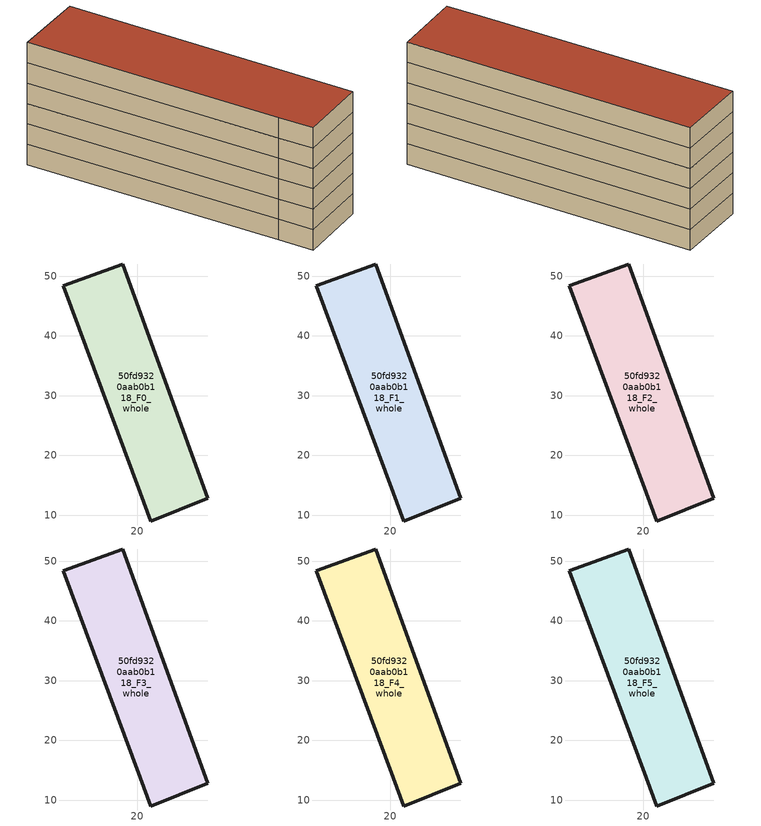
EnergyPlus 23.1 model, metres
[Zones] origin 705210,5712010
50fd9320aab0b118_F0_whole
 floor ground (EU_floor_Construction): 17.5,52.03 31.8,12.78 22.23,9 20.43,13.75 7.55,48.42 z0
 wall outside (EU_wall_Construction): 22.23,9 31.8,12.78 17.5,52.03 7.55,48.42 20.43,13.75 22.23,9 z0:3
50fd9320aab0b118_F1_whole
 floor to 50fd9320aab0b118_F0_whole (EU_floor_Construction): 17.5,52.03 31.8,12.78 22.23,9 20.43,13.75 7.55,48.42 z3
 wall outside (EU_wall_Construction): 22.23,9 31.8,12.78 17.5,52.03 7.55,48.42 20.43,13.75 22.23,9 z3:6
50fd9320aab0b118_F2_whole
 floor to 50fd9320aab0b118_F1_whole (EU_floor_Construction): 17.5,52.03 31.8,12.78 22.23,9 20.43,13.75 7.55,48.42 z6
 wall outside (EU_wall_Construction): 22.23,9 31.8,12.78 17.5,52.03 7.55,48.42 20.43,13.75 22.23,9 z6:9
50fd9320aab0b118_F3_whole
 floor to 50fd9320aab0b118_F2_whole (EU_floor_Construction): 17.5,52.03 31.8,12.78 22.23,9 20.43,13.75 7.55,48.42 z9
 wall outside (EU_wall_Construction): 22.23,9 31.8,12.78 17.5,52.03 7.55,48.42 20.43,13.75 22.23,9 z9:12
50fd9320aab0b118_F4_whole
 floor to 50fd9320aab0b118_F3_whole (EU_floor_Construction): 17.5,52.03 31.8,12.78 22.23,9 20.43,13.75 7.55,48.42 z12
 wall outside (EU_wall_Construction): 22.23,9 31.8,12.78 17.5,52.03 7.55,48.42 20.43,13.75 22.23,9 z12:15
50fd9320aab0b118_F5_whole
 floor to 50fd9320aab0b118_F4_whole (EU_floor_Construction): 17.5,52.03 31.8,12.78 22.23,9 20.43,13.75 7.55,48.42 z15
 wall outside (EU_wall_Construction): 22.23,9 31.8,12.78 17.5,52.03 7.55,48.42 20.43,13.75 22.23,9 z15:18
 roof outside (EU_roof_Construction): 31.8,12.78 17.5,52.03 7.55,48.42 20.43,13.75 22.23,9 z18
[Building]
EU S2 Campaign: North Axis=0; Terrain=City; Solar Distribution=FullExterior
[Site:Location]
London: Latitude=51.5; Longitude=-0.5; Time Zone=0; Elevation=25
[SizingPeriod:WeatherFileDays]
AnnualSizingPeriod: Begin Month=1; Begin Day of Month=1; End Month=12; End Day of Month=31; Day of Week for Start Day=Monday; Use Weather File Daylight Saving Period=No; Use Weather File Rain and Snow Indicators=No
[MATERIAL]
EU_InternalMass_Material: Roughness=MediumRough; Thickness=0.1; Conductivity=1; Density=1800; Specific Heat=900; Thermal Absorptance=0.9; Solar Absorptance=0.7; Visible Absorptance=0.7
[MATERIAL:NOMASS] Roughness=MediumRough; Thermal Absorptance=0.9; Solar Absorptance=0.7; Visible Absorptance=0.7
Name | Thermal Resistance
EU_wall_NoMass | 0.635353
EU_roof_NoMass | 0.675062
EU_floor_NoMass | 1.96382
[CONSTRUCTION]
EU_wall_Construction: EU_wall_NoMass
EU_roof_Construction: EU_roof_NoMass
EU_floor_Construction: EU_floor_NoMass
EU_InternalMass_Construction: EU_InternalMass_Material
[ZONE] Type=1; Multiplier=1; Ceiling Height=autocalculate; Volume=1314.45; Floor Area=autocalculate; Part of Total Floor Area=Yes
50fd9320aab0b118_F0_whole; 50fd9320aab0b118_F1_whole; 50fd9320aab0b118_F2_whole; 50fd9320aab0b118_F3_whole; 50fd9320aab0b118_F4_whole; 50fd9320aab0b118_F5_whole
[INTERNALMASS] Construction=EU_InternalMass_Construction; Surface Area=438.149
Name | Zone or ZoneList
50fd9320aab0b118_F0_whole_EU_InternalMass | 50fd9320aab0b118_F0_whole
50fd9320aab0b118_F1_whole_EU_InternalMass | 50fd9320aab0b118_F1_whole
50fd9320aab0b118_F2_whole_EU_InternalMass | 50fd9320aab0b118_F2_whole
50fd9320aab0b118_F3_whole_EU_InternalMass | 50fd9320aab0b118_F3_whole
50fd9320aab0b118_F4_whole_EU_InternalMass | 50fd9320aab0b118_F4_whole
50fd9320aab0b118_F5_whole_EU_InternalMass | 50fd9320aab0b118_F5_whole
[OTHEREQUIPMENT] Fuel Type=Electricity; Design Level Calculation Method=Watts/Area; Power per Zone Floor Area=1; Fraction Latent=0; Fraction Radiant=0; Fraction Lost=0; Carbon Dioxide Generation Rate=0; EndUse Subcategory=EU_Step8_InternalGains
Name | Zone or ZoneList or Space or SpaceList | Schedule
EU_Step8_InternalGain_50fd9320aab0b118_F0_whole_f000 | 50fd9320aab0b118_F0_whole | EU_Step8_GainSchedule_50fd9320aab0b118_F0_whole_f000
EU_Step8_InternalGain_50fd9320aab0b118_F1_whole_f000 | 50fd9320aab0b118_F1_whole | EU_Step8_GainSchedule_50fd9320aab0b118_F1_whole_f000
EU_Step8_InternalGain_50fd9320aab0b118_F2_whole_f000 | 50fd9320aab0b118_F2_whole | EU_Step8_GainSchedule_50fd9320aab0b118_F2_whole_f000
EU_Step8_InternalGain_50fd9320aab0b118_F3_whole_f000 | 50fd9320aab0b118_F3_whole | EU_Step8_GainSchedule_50fd9320aab0b118_F3_whole_f000
EU_Step8_InternalGain_50fd9320aab0b118_F4_whole_f000 | 50fd9320aab0b118_F4_whole | EU_Step8_GainSchedule_50fd9320aab0b118_F4_whole_f000
EU_Step8_InternalGain_50fd9320aab0b118_F5_whole_f000 | 50fd9320aab0b118_F5_whole | EU_Step8_GainSchedule_50fd9320aab0b118_F5_whole_f000
[ZONEVENTILATION:DESIGNFLOWRATE] Schedule=EU_AlwaysOn; Design Flow Rate Calculation Method=AirChanges/Hour; Air Changes per Hour=0.555504; Ventilation Type=Natural; Fan Pressure Rise=0; Fan Total Efficiency=1; Constant Term Coefficient=1; Temperature Term Coefficient=0; Velocity Term Coefficient=0; Velocity Squared Term Coefficient=0; Minimum Indoor Temperature=-100; Maximum Indoor Temperature=100; Delta Temperature=-100; Minimum Outdoor Temperature=-100; Maximum Outdoor Temperature=100; Maximum Wind Speed=40
Name | Zone or ZoneList or Space or SpaceList
EU_ConstantAir_50fd9320aab0b118_F0_whole | 50fd9320aab0b118_F0_whole
EU_ConstantAir_50fd9320aab0b118_F1_whole | 50fd9320aab0b118_F1_whole
EU_ConstantAir_50fd9320aab0b118_F2_whole | 50fd9320aab0b118_F2_whole
EU_ConstantAir_50fd9320aab0b118_F3_whole | 50fd9320aab0b118_F3_whole
EU_ConstantAir_50fd9320aab0b118_F4_whole | 50fd9320aab0b118_F4_whole
EU_ConstantAir_50fd9320aab0b118_F5_whole | 50fd9320aab0b118_F5_whole
[HVACTEMPLATE:THERMOSTAT] Constant Heating Setpoint=20; Constant Cooling Setpoint=50
EU_HeatOnly_50fd9320aab0b118_F0_whole; EU_HeatOnly_50fd9320aab0b118_F1_whole; EU_HeatOnly_50fd9320aab0b118_F2_whole; EU_HeatOnly_50fd9320aab0b118_F3_whole; EU_HeatOnly_50fd9320aab0b118_F4_whole; EU_HeatOnly_50fd9320aab0b118_F5_whole
[HVACTEMPLATE:ZONE:IDEALLOADSAIRSYSTEM] System Availability Schedule=EU_AlwaysOn; Maximum Heating Supply Air Temperature=50; Minimum Cooling Supply Air Temperature=13; Maximum Heating Supply Air Humidity Ratio=0.0156; Minimum Cooling Supply Air Humidity Ratio=0.0077; Heating Limit=NoLimit; Cooling Limit=NoLimit; Heating Availability Schedule=EU_AlwaysOn; Cooling Availability Schedule=EU_CoolingOff; Dehumidification Control Type=ConstantSensibleHeatRatio; Cooling Sensible Heat Ratio=0.7; Dehumidification Setpoint=60; Humidification Control Type=None; Humidification Setpoint=30; Outdoor Air Method=None; Outdoor Air Flow Rate per Person=0.00944; Outdoor Air Flow Rate per Zone Floor Area=0; Outdoor Air Flow Rate per Zone=0; Demand Controlled Ventilation Type=None; Outdoor Air Economizer Type=NoEconomizer; Heat Recovery Type=None; Sensible Heat Recovery Effectiveness=0.7; Latent Heat Recovery Effectiveness=0.65
Name | Template Thermostat
50fd9320aab0b118_F0_whole | EU_HeatOnly_50fd9320aab0b118_F0_whole
50fd9320aab0b118_F1_whole | EU_HeatOnly_50fd9320aab0b118_F1_whole
50fd9320aab0b118_F2_whole | EU_HeatOnly_50fd9320aab0b118_F2_whole
50fd9320aab0b118_F3_whole | EU_HeatOnly_50fd9320aab0b118_F3_whole
50fd9320aab0b118_F4_whole | EU_HeatOnly_50fd9320aab0b118_F4_whole
50fd9320aab0b118_F5_whole | EU_HeatOnly_50fd9320aab0b118_F5_whole
[SIZING:ZONE] Zone Cooling Design Supply Air Temperature Input Method=SupplyAirTemperature; Zone Cooling Design Supply Air Temperature=13; Zone Heating Design Supply Air Temperature Input Method=SupplyAirTemperature; Zone Heating Design Supply Air Temperature=50; Zone Cooling Design Supply Air Humidity Ratio=0.008; Zone Heating Design Supply Air Humidity Ratio=0.008; Cooling Design Air Flow Method=DesignDay; Cooling Design Air Flow Rate=0; Cooling Minimum Air Flow per Zone Floor Area=0.000762; Cooling Minimum Air Flow=0; Cooling Minimum Air Flow Fraction=0.2; Heating Design Air Flow Method=DesignDay; Heating Design Air Flow Rate=0; Heating Maximum Air Flow per Zone Floor Area=0.002032; Heating Maximum Air Flow=0.141576; Heating Maximum Air Flow Fraction=0.3; Account for Dedicated Outdoor Air System=No; Dedicated Outdoor Air System Control Strategy=NeutralSupplyAir; Dedicated Outdoor Air Low Setpoint Temperature for Design=autosize; Dedicated Outdoor Air High Setpoint Temperature for Design=autosize; Zone Load Sizing Method=Sensible Load Only No Latent Load; Zone Latent Cooling Design Supply Air Humidity Ratio Input Method=HumidityRatioDifference; Zone Cooling Design Supply Air Humidity Ratio Difference=0.005; Zone Latent Heating Design Supply Air Humidity Ratio Input Method=HumidityRatioDifference; Zone Humidification Design Supply Air Humidity Ratio Difference=0.005
50fd9320aab0b118_F0_whole; 50fd9320aab0b118_F1_whole; 50fd9320aab0b118_F2_whole; 50fd9320aab0b118_F3_whole; 50fd9320aab0b118_F4_whole; 50fd9320aab0b118_F5_whole
[SCHEDULE:CONSTANT]
Name | Hourly Value
EU_AlwaysOn | 1
EU_CoolingOff | 0
[SCHEDULE:FILE] Column Number=1; Rows to Skip at Top=0; Number of Hours of Data=8760; Column Separator=Comma; Interpolate to Timestep=No; Minutes per Item=60; Adjust Schedule for Daylight Savings=Yes
Name | File
EU_Step8_GainSchedule_50fd9320aab0b118_F0_whole_f000 | C:\Users\o_iseri\Desktop\OpenUBEM\openubem\outputs\eu_evidence\EU-11\GB-LDN-STDUNSTANS\idfs\50fd9320aab0b118\50fd9320aab0b118_F0_whole_f000_gain.csv
EU_Step8_GainSchedule_50fd9320aab0b118_F1_whole_f000 | C:\Users\o_iseri\Desktop\OpenUBEM\openubem\outputs\eu_evidence\EU-11\GB-LDN-STDUNSTANS\idfs\50fd9320aab0b118\50fd9320aab0b118_F1_whole_f000_gain.csv
EU_Step8_GainSchedule_50fd9320aab0b118_F2_whole_f000 | C:\Users\o_iseri\Desktop\OpenUBEM\openubem\outputs\eu_evidence\EU-11\GB-LDN-STDUNSTANS\idfs\50fd9320aab0b118\50fd9320aab0b118_F2_whole_f000_gain.csv
EU_Step8_GainSchedule_50fd9320aab0b118_F3_whole_f000 | C:\Users\o_iseri\Desktop\OpenUBEM\openubem\outputs\eu_evidence\EU-11\GB-LDN-STDUNSTANS\idfs\50fd9320aab0b118\50fd9320aab0b118_F3_whole_f000_gain.csv
EU_Step8_GainSchedule_50fd9320aab0b118_F4_whole_f000 | C:\Users\o_iseri\Desktop\OpenUBEM\openubem\outputs\eu_evidence\EU-11\GB-LDN-STDUNSTANS\idfs\50fd9320aab0b118\50fd9320aab0b118_F4_whole_f000_gain.csv
EU_Step8_GainSchedule_50fd9320aab0b118_F5_whole_f000 | C:\Users\o_iseri\Desktop\OpenUBEM\openubem\outputs\eu_evidence\EU-11\GB-LDN-STDUNSTANS\idfs\50fd9320aab0b118\50fd9320aab0b118_F5_whole_f000_gain.csv
